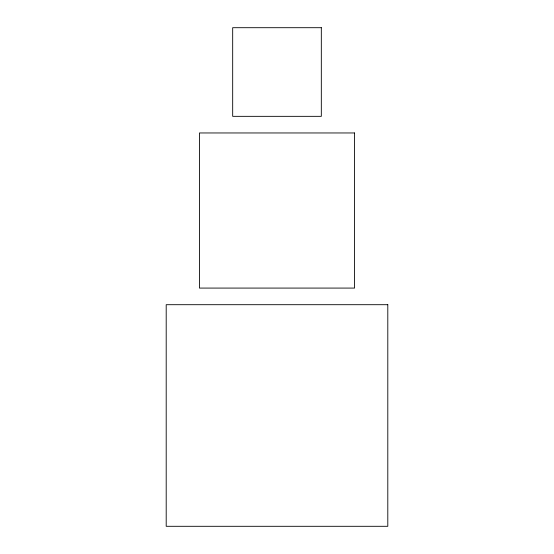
<?xml version="1.0" encoding="UTF-8"?>
<svg xmlns="http://www.w3.org/2000/svg" width="554" height="554" viewBox="0 0 554 554"><rect width="100%" height="100%" fill="white"/><g stroke="black" fill="none" stroke-linecap="round" stroke-linejoin="round"><path stroke-width="0.83" d="M321.32 27.7L232.68 27.7L232.68 116.34L321.32 116.34L321.32 27.7M354.56 132.96L199.44 132.96L199.44 288.08L354.56 288.08L354.56 132.96M387.8 304.7L166.2 304.7L166.2 526.3L387.8 526.3L387.8 304.7"/></g></svg>
